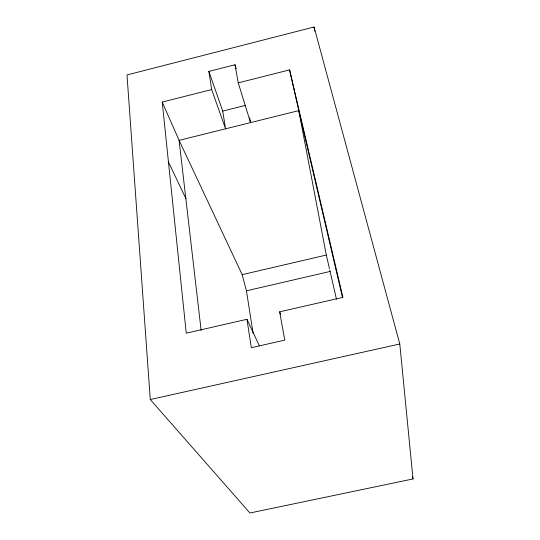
<?xml version="1.0" encoding="UTF-8"?>
<svg xmlns="http://www.w3.org/2000/svg" width="540" height="540" viewBox="0 0 540 540"><rect width="100%" height="100%" fill="white"/><g stroke="black" fill="none" stroke-linecap="round" stroke-linejoin="round"><path stroke-width="0.81" d="M314.071 27L126.995 74.945L150.282 399.519L249.932 513L413.006 478.946L399.796 343.994L314.071 27L314.8 31.151M208.879 71.401L222.716 111.085L225.572 128.81L211.673 89.573L208.879 71.401L234.974 64.76L236.203 68.783M259.355 345.816L246.962 319.302L186.246 333.173L162.223 102.06L211.673 89.573M249.649 117.794L250.54 122.614L238.248 82.856L289.589 69.89L342.913 297.378L279.653 311.83L284.769 340.139L251.323 347.686L246.962 319.302M222.716 111.085L245.626 105.361M162.223 102.06L179.091 140.353L242.19 274.658L326.309 255.049L298.755 110.639L289.589 69.89M253.085 333.14L246.449 290.817L330.109 271.458L329.785 270.054M150.282 399.519L399.796 343.994M168.244 161.548L185.969 198.774M279.653 311.83L280.537 314.152M242.19 274.658L246.449 290.817M412.385 476.496L413.006 478.946M342.515 297.621L298.755 110.639L179.091 140.353L201.137 330.453M326.309 255.049L329.454 268.623M330.109 271.458L336.488 299.342M234.974 64.76L238.248 82.856"/></g></svg>
